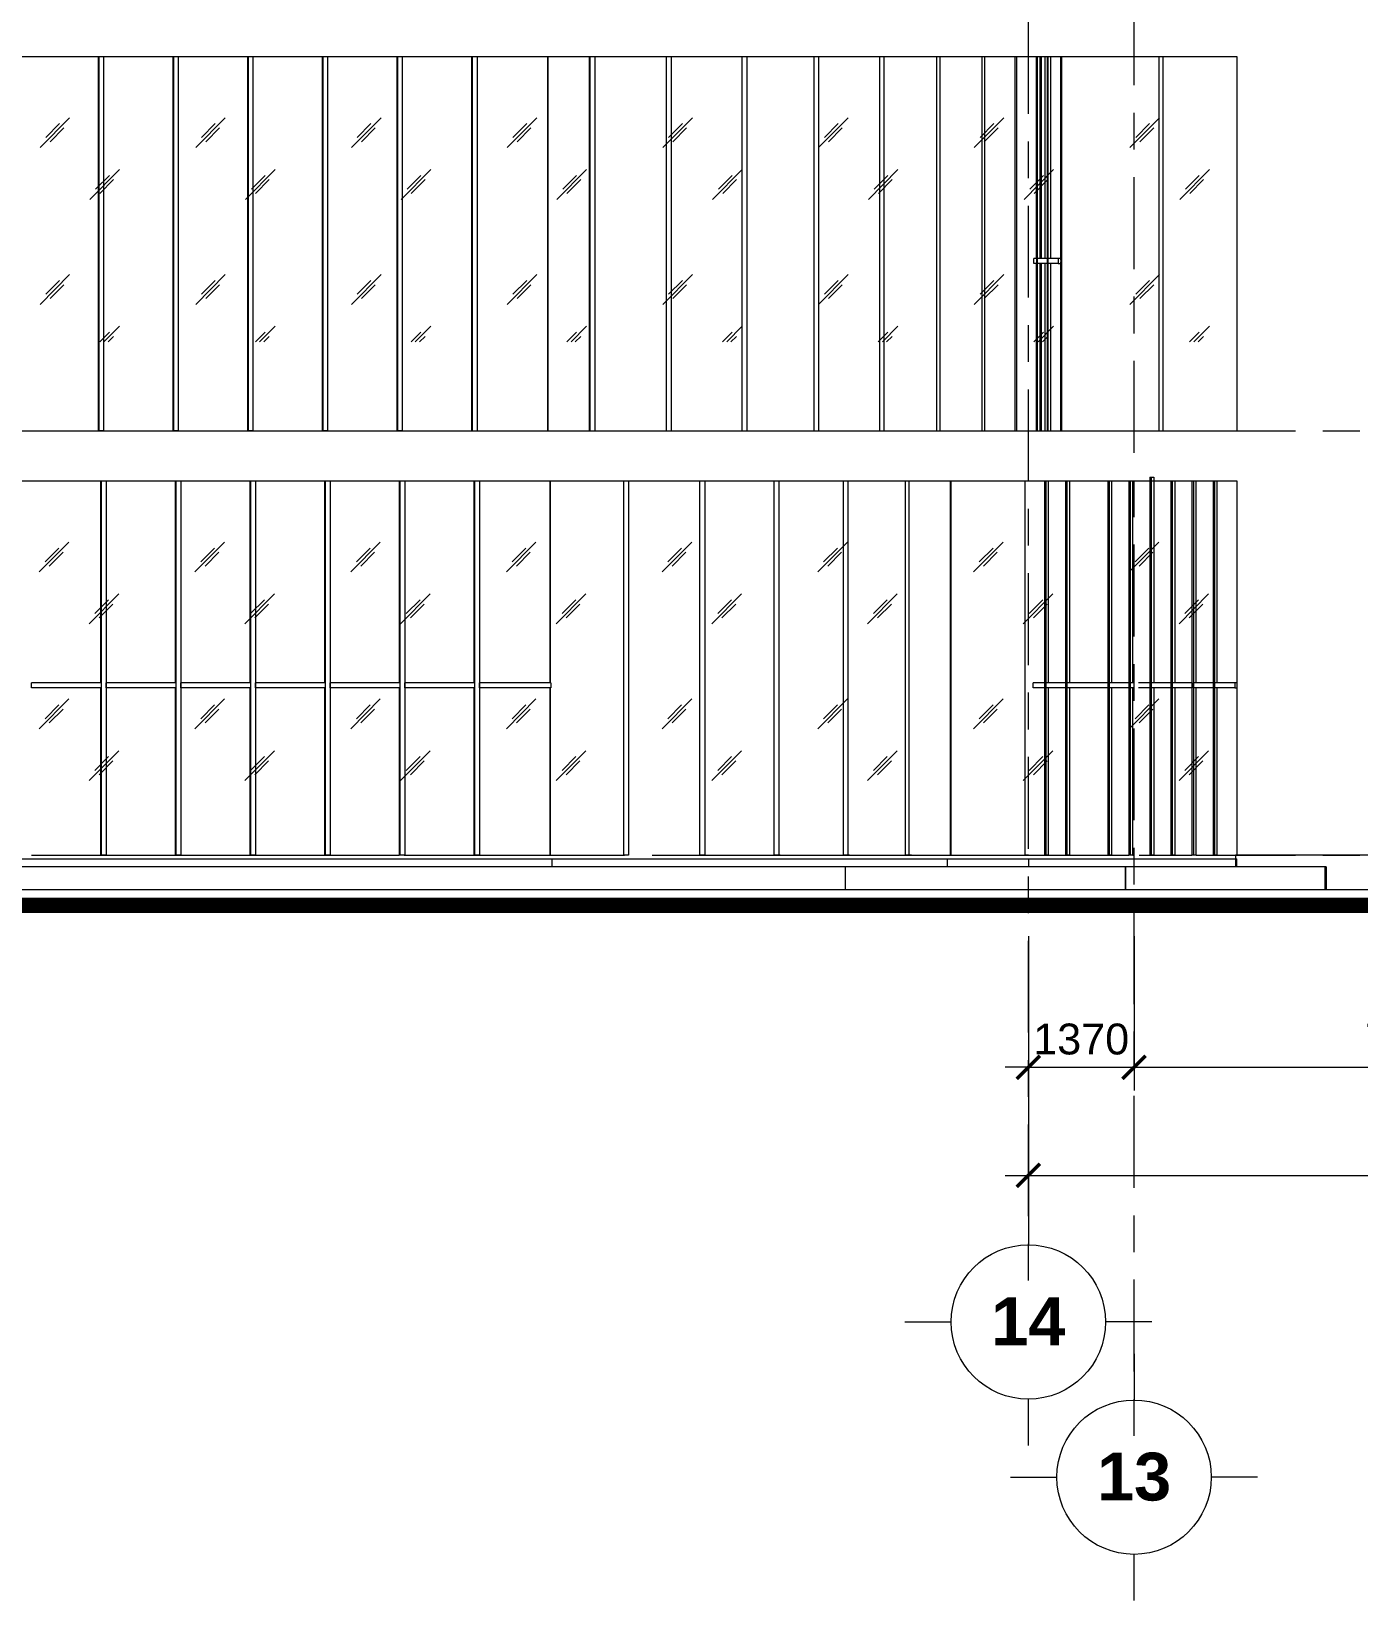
# Model space of a CAD drawing. Header units: millimetres. Extents: x -99196 to 15601, y -9661 to 93550.
# Drawn here: x -53920 to -36721, y -9661 to 10675 of the extents above; entities that cross this region are included whole.
import ezdxf

# ---------------------------------------------------------------- set-up
doc = ezdxf.new("R2010")
doc.units = ezdxf.units.MM
doc.linetypes.add('Centre', pattern=[31.75, 6.35, -4.7625, 15.875, -4.7625])
for name, color, linetype, lineweight in [('A-GLAZ-CWMG', 55, 'Continuous', 5), ('DIM', 1, 'Continuous', 5), ('KH', 6, 'Continuous', 5), ('KINH', 152, 'Continuous', 5), ('NET CAT', 3, 'Continuous', 5), ('NET-THAY', 2, 'Continuous', 9), ('TRUC', 225, 'Continuous', 5)]:
    doc.layers.add(name, color=color, linetype=linetype, lineweight=lineweight)
doc.styles.add('Arial_B', font='arialbd_0.ttf', dxfattribs={"height": 619.047619})
doc.styles.add('TA1', font='arial_0.ttf')
doc.dimstyles.new('D_200_KTx2', dxfattribs={"dimtxt": 400, "dimasz": 300, "dimexe": 300, "dimexo": 300, "dimgap": 160, "dimtad": 1, "dimdec": 0, "dimzin": 9, "dimtxsty": 'TA1', "dimblk": 'ARCHTICK', "dimcen": 1, "dimdle": 300, "dimclrd": 256, "dimclre": 256, "dimclrt": 7, "dimadec": 0, "dimazin": 0, "dimtfac": 1, "dimtdec": 0, "dimtix": 1, "dimtmove": 1, "dimatfit": 3, "dimldrblk": 'ARCHTICK', "dimfxl": 0, "dimtolj": 1, "dimtzin": 0, "dimlwd": -1, "dimlwe": -1, "dimarcsym": 0})

# ---------------------------------------------------------------- blocks, each defined once
blk = doc.blocks.new('System Panel - Glazed-1982597-MẶT ĐỨNG 14-1')
at = {"layer": 'KINH'}
blk.add_line((-38555, 0), (-38315, 0), dxfattribs=at)
blk = doc.blocks.new('System Panel - Glazed-1982567-MẶT ĐỨNG 14-1')
at = {"layer": 'KINH'}
for p, q in [((-47197, 0), (-47197, 2167)), ((-48114, 0), (-47197, 0))]:
    blk.add_line(p, q, dxfattribs=at)
blk = doc.blocks.new('System Panel - Glazed-1982532-MẶT ĐỨNG 14-1')
at = {"layer": 'KINH'}
blk.add_line((-38828, 0), (-38608, 0), dxfattribs=at)
blk = doc.blocks.new('System Panel - Glazed-V1-MẶT ĐỨNG 14-1')
at = {"layer": 'KINH'}
for p, q in [((-39647, 0), (-39631, 0)), ((-39538, 0), (-39427, 0))]:
    blk.add_line(p, q, dxfattribs=at)
blk = doc.blocks.new('System Panel - Glazed-1982608-MẶT ĐỨNG 14-1')
at = {"layer": 'KINH'}
for p, q in [((-40466, 0), (-40240, 0)), ((-40240, 0), (-39973, 0))]:
    blk.add_line(p, q, dxfattribs=at)
blk = doc.blocks.new('System Panel - Glazed-V2-MẶT ĐỨNG 14-1')
at = {"layer": 'KINH'}
blk.add_line((-49082, 0), (-48188, 0), dxfattribs=at)
blk = doc.blocks.new('System Panel - Glazed-1982687-MẶT ĐỨNG 14-1')
at = {"layer": 'KINH'}
blk.add_line((-47197, 2233), (-47197, 4850), dxfattribs=at)
blk = doc.blocks.new('System Panel - Glazed-V6-MẶT ĐỨNG 14-1')
at = {"layer": 'KINH'}
for p, q in [((-40579, 5500), (-40579, 7693)), ((-40579, 7693), (-40573, 7693))]:
    blk.add_line(p, q, dxfattribs=at)
blk = doc.blocks.new('System Panel - Glazed-V7-MẶT ĐỨNG 14-1')
at = {"layer": 'KINH'}
for p, q in [((-40579, 7707), (-40579, 10350)), ((-40573, 7707), (-40579, 7707))]:
    blk.add_line(p, q, dxfattribs=at)
blk = doc.blocks.new('System Panel - Glazed-1952800-MẶT ĐỨNG 14-1')
at = {"layer": 'KINH'}
blk.add_line((-40573, 10350), (-40573, 5500), dxfattribs=at)
blk = doc.blocks.new('System Panel - Glazed-V10-MẶT ĐỨNG 14-1')
at = {"layer": 'KINH'}
for p, q in [((-42006, 4850), (-42006, 0)), ((-42006, 0), (-41048, 0))]:
    blk.add_line(p, q, dxfattribs=at)
blk = doc.blocks.new('System Panel - Glazed-V11-MẶT ĐỨNG 14-1')
at = {"layer": 'KINH'}
blk.add_line((-47227, 5500), (-47227, 10350), dxfattribs=at)
blk = doc.blocks.new('System Panel - Glazed-1982826-MẶT ĐỨNG 14-1')
at = {"layer": 'KINH'}
blk.add_line((-49113, 5500), (-48595, 5500), dxfattribs=at)
blk = doc.blocks.new('System Panel - Glazed-V12-MẶT ĐỨNG 14-1')
at = {"layer": 'KINH'}
blk.add_line((-50080, 5500), (-49186, 5500), dxfattribs=at)
blk = doc.blocks.new('System Panel - Glazed-1982870-MẶT ĐỨNG 14-1')
at = {"layer": 'KINH'}
for p, q in [((-40897, 7733), (-40897, 10350)), ((-40897, 5500), (-40897, 7667))]:
    blk.add_line(p, q, dxfattribs=at)
blk = doc.blocks.new('System Panel - Glazed-1982871-MẶT ĐỨNG 14-1')
at = {"layer": 'KINH'}
blk.add_line((-47228, 10350), (-47228, 5500), dxfattribs=at)
blk = doc.blocks.new('System Panel - Glazed-1982993-MẶT ĐỨNG 14-1')
at = {"layer": 'KINH'}
for p, q in [((-47197, 4850), (-47197, 2233)), ((-47197, 2167), (-47197, 0)), ((-47197, 0), (-46355, 0))]:
    blk.add_line(p, q, dxfattribs=at)
blk = doc.blocks.new('System Panel - Glazed-V19-MẶT ĐỨNG 14-1')
at = {"layer": 'KINH'}
blk.add_line((-45702, 0), (-45261, 0), dxfattribs=at)
blk = doc.blocks.new('System Panel - Glazed-V20-MẶT ĐỨNG 14-1')
at = {"layer": 'KINH'}
blk.add_line((-45188, 0), (-44298, 0), dxfattribs=at)
blk = doc.blocks.new('System Panel - Glazed-V21-MẶT ĐỨNG 14-1')
at = {"layer": 'KINH'}
blk.add_line((-44219, 0), (-43400, 0), dxfattribs=at)
blk = doc.blocks.new('System Panel - Glazed-V22-MẶT ĐỨNG 14-1')
at = {"layer": 'KINH'}
blk.add_line((-43317, 0), (-42598, 0), dxfattribs=at)
blk = doc.blocks.new('System Panel - Glazed-1982994-MẶT ĐỨNG 14-1')
at = {"layer": 'KINH'}
for p, q in [((-42010, 0), (-42010, 4850)), ((-42516, 0), (-42010, 0)), ((-42006, 0), (-42010, 0))]:
    blk.add_line(p, q, dxfattribs=at)
blk = doc.blocks.new('Rectangular Mullion - Rectangular Mullion-V31-MẶT ĐỨNG 14-1')
at = {"layer": 'A-GLAZ-CWMG'}
for p, q in [((-38590, 2167), (-38590, 2233)), ((-38326, 2233), (-38590, 2233)), ((-38326, 2167), (-38590, 2167)), ((-38301, 2233), (-38326, 2233)), ((-38326, 2233), (-38326, 2167)), ((-38326, 2167), (-38301, 2167))]:
    blk.add_line(p, q, dxfattribs=at)
blk = doc.blocks.new('Rectangular Mullion - Rectangular Mullion-V32-MẶT ĐỨNG 14-1')
at = {"layer": 'A-GLAZ-CWMG'}
for p, q in [((-38863, 2167), (-38863, 2233)), ((-38608, 2233), (-38863, 2233)), ((-38608, 2167), (-38863, 2167)), ((-38608, 2233), (-38608, 2167))]:
    blk.add_line(p, q, dxfattribs=at)
blk = doc.blocks.new('Rectangular Mullion - Rectangular Mullion-V33-MẶT ĐỨNG 14-1')
at = {"layer": 'A-GLAZ-CWMG'}
for p, q in [((-39682, 2167), (-39682, 2233)), ((-39631, 2233), (-39682, 2233)), ((-39631, 2167), (-39682, 2167)), ((-39427, 2233), (-39575, 2233)), ((-39427, 2167), (-39575, 2167)), ((-39427, 2233), (-39427, 2167))]:
    blk.add_line(p, q, dxfattribs=at)
blk = doc.blocks.new('Rectangular Mullion - Rectangular Mullion-1982604-MẶT ĐỨNG 14-1')
at = {"layer": 'A-GLAZ-CWMG'}
for p, q in [((-39973, 2233), (-40274, 2233)), ((-39973, 2167), (-40274, 2167)), ((-39973, 2233), (-39973, 2167))]:
    blk.add_line(p, q, dxfattribs=at)
blk = doc.blocks.new('Rectangular Mullion - Rectangular Mullion-1982605-MẶT ĐỨNG 14-1')
at = {"layer": 'A-GLAZ-CWMG'}
for p, q in [((-40501, 2167), (-40501, 2233)), ((-40274, 2233), (-40501, 2233)), ((-40274, 2167), (-40501, 2167))]:
    blk.add_line(p, q, dxfattribs=at)
blk = doc.blocks.new('Rectangular Mullion - Rectangular Mullion-1982606-MẶT ĐỨNG 14-1')
at = {"layer": 'A-GLAZ-CWMG'}
for p, q in [((-40937, 2167), (-40937, 2233)), ((-40792, 2233), (-40937, 2233)), ((-40792, 2167), (-40937, 2167)), ((-40792, 2233), (-40792, 2167))]:
    blk.add_line(p, q, dxfattribs=at)
blk = doc.blocks.new('Rectangular Mullion - Rectangular Mullion-V34-MẶT ĐỨNG 14-1')
at = {"layer": 'A-GLAZ-CWMG'}
for p, q in [((-38608, 2200), (-38608, 0)), ((-38590, 2200), (-38590, 0)), ((-38558, 2167), (-38558, 0)), ((-38590, 0), (-38608, 0)), ((-38558, 0), (-38590, 0))]:
    blk.add_line(p, q, dxfattribs=at)
blk = doc.blocks.new('Rectangular Mullion - Rectangular Mullion-V35-MẶT ĐỨNG 14-1')
at = {"layer": 'A-GLAZ-CWMG'}
for p, q in [((-38608, 4850), (-38608, 2200)), ((-38590, 4850), (-38590, 2200)), ((-38558, 4850), (-38558, 2233))]:
    blk.add_line(p, q, dxfattribs=at)
blk = doc.blocks.new('Rectangular Mullion - Rectangular Mullion-V36-MẶT ĐỨNG 14-1')
at = {"layer": 'A-GLAZ-CWMG'}
for p, q in [((-39427, 4900), (-39409, 4900)), ((-39427, 4900), (-39427, 2200)), ((-39409, 4900), (-39377, 4900)), ((-39409, 4900), (-39409, 2200)), ((-39377, 4900), (-39377, 2233))]:
    blk.add_line(p, q, dxfattribs=at)
blk = doc.blocks.new('Rectangular Mullion - Rectangular Mullion-V37-MẶT ĐỨNG 14-1')
at = {"layer": 'A-GLAZ-CWMG'}
for p, q in [((-48114, 2167), (-48114, 2233)), ((-47188, 2233), (-48114, 2233)), ((-47188, 2167), (-48114, 2167)), ((-47188, 2233), (-47188, 2167))]:
    blk.add_line(p, q, dxfattribs=at)
blk = doc.blocks.new('Rectangular Mullion - Rectangular Mullion-V38-MẶT ĐỨNG 14-1')
at = {"layer": 'A-GLAZ-CWMG'}
for p, q in [((-49082, 2167), (-49082, 2233)), ((-48179, 2233), (-49082, 2233)), ((-48179, 2167), (-49082, 2167)), ((-48179, 2233), (-48179, 2167))]:
    blk.add_line(p, q, dxfattribs=at)
blk = doc.blocks.new('Rectangular Mullion - Rectangular Mullion-V39-MẶT ĐỨNG 14-1')
at = {"layer": 'A-GLAZ-CWMG'}
for p, q in [((-48187, 2167), (-48187, 0)), ((-48179, 2200), (-48179, 0)), ((-48114, 2200), (-48114, 0)), ((-48179, 0), (-48187, 0)), ((-48114, 0), (-48179, 0))]:
    blk.add_line(p, q, dxfattribs=at)
blk = doc.blocks.new('Rectangular Mullion - Rectangular Mullion-V40-MẶT ĐỨNG 14-1')
at = {"layer": 'A-GLAZ-CWMG'}
for p, q in [((-48187, 4850), (-48187, 2233)), ((-48179, 4850), (-48179, 2200)), ((-48114, 4850), (-48114, 2200))]:
    blk.add_line(p, q, dxfattribs=at)
blk = doc.blocks.new('Rectangular Mullion - Rectangular Mullion-1978429-MẶT ĐỨNG 14-1')
at = {"layer": 'A-GLAZ-CWMG'}
for p in [(-41048, 4850), (-41001, 0)]:
    blk.add_line(p, (-41048, 0), dxfattribs=at)
blk = doc.blocks.new('Rectangular Mullion - Rectangular Mullion-V69-MẶT ĐỨNG 14-1')
at = {"layer": 'A-GLAZ-CWMG'}
for p, q in [((-46249, 4850), (-46249, 0)), ((-46182, 4850), (-46182, 0)), ((-46182, 0), (-46249, 0)), ((-46249, 0), (-46250, 0))]:
    blk.add_line(p, q, dxfattribs=at)
blk = doc.blocks.new('Rectangular Mullion - Rectangular Mullion-V70-MẶT ĐỨNG 14-1')
at = {"layer": 'A-GLAZ-CWMG'}
for p, q in [((-45261, 4850), (-45261, 0)), ((-45195, 4850), (-45195, 0)), ((-45195, 0), (-45261, 0)), ((-45188, 0), (-45195, 0))]:
    blk.add_line(p, q, dxfattribs=at)
blk = doc.blocks.new('Rectangular Mullion - Rectangular Mullion-V71-MẶT ĐỨNG 14-1')
at = {"layer": 'A-GLAZ-CWMG'}
for p, q in [((-44298, 4850), (-44298, 0)), ((-44236, 4850), (-44236, 0)), ((-44236, 0), (-44298, 0)), ((-44219, 0), (-44236, 0))]:
    blk.add_line(p, q, dxfattribs=at)
blk = doc.blocks.new('Rectangular Mullion - Rectangular Mullion-V72-MẶT ĐỨNG 14-1')
at = {"layer": 'A-GLAZ-CWMG'}
for p, q in [((-43400, 4850), (-43400, 0)), ((-43342, 4850), (-43342, 0)), ((-43342, 0), (-43400, 0)), ((-43317, 0), (-43342, 0))]:
    blk.add_line(p, q, dxfattribs=at)
blk = doc.blocks.new('Rectangular Mullion - Rectangular Mullion-V73-MẶT ĐỨNG 14-1')
at = {"layer": 'A-GLAZ-CWMG'}
for p, q in [((-42598, 4850), (-42598, 0)), ((-42549, 4850), (-42549, 0)), ((-42549, 0), (-42598, 0)), ((-42515, 0), (-42549, 0))]:
    blk.add_line(p, q, dxfattribs=at)
blk = doc.blocks.new('Rectangular Mullion - Rectangular Mullion-V78-MẶT ĐỨNG 14-1')
at = {"layer": 'A-GLAZ-CWMG'}
for p, q in [((-40747, 7667), (-40747, 7733)), ((-40614, 7733), (-40747, 7733)), ((-40581, 7733), (-40614, 7733)), ((-40614, 7733), (-40614, 7667)), ((-40581, 7707), (-40581, 7733)), ((-40614, 7667), (-40747, 7667)), ((-40614, 7667), (-40581, 7667)), ((-40581, 7667), (-40581, 7693)), ((-40573, 7707), (-40579, 7707)), ((-40579, 7693), (-40573, 7693))]:
    blk.add_line(p, q, dxfattribs=at)
blk = doc.blocks.new('Rectangular Mullion - Rectangular Mullion-V79-MẶT ĐỨNG 14-1')
at = {"layer": 'A-GLAZ-CWMG'}
for p, q in [((-40886, 7667), (-40886, 7733)), ((-40756, 7733), (-40886, 7733)), ((-40756, 7733), (-40756, 7667)), ((-40756, 7667), (-40886, 7667))]:
    blk.add_line(p, q, dxfattribs=at)
blk = doc.blocks.new('Rectangular Mullion - Rectangular Mullion-V80-MẶT ĐỨNG 14-1')
at = {"layer": 'A-GLAZ-CWMG'}
for p, q in [((-40930, 7667), (-40930, 7733)), ((-40895, 7733), (-40930, 7733)), ((-40895, 7733), (-40895, 7667)), ((-40895, 7667), (-40930, 7667))]:
    blk.add_line(p, q, dxfattribs=at)
blk = doc.blocks.new('Rectangular Mullion - Rectangular Mullion-V81-MẶT ĐỨNG 14-1')
at = {"layer": 'A-GLAZ-CWMG'}
for p, q in [((-40756, 7700), (-40756, 5500)), ((-40747, 7700), (-40747, 5500)), ((-40714, 7667), (-40714, 5500))]:
    blk.add_line(p, q, dxfattribs=at)
blk = doc.blocks.new('Rectangular Mullion - Rectangular Mullion-V82-MẶT ĐỨNG 14-1')
at = {"layer": 'A-GLAZ-CWMG'}
for p, q in [((-40895, 7700), (-40895, 5500)), ((-40886, 7700), (-40886, 5500)), ((-40853, 7667), (-40853, 5500)), ((-40840, 7667), (-40840, 5500)), ((-40836, 7667), (-40836, 5500)), ((-40787, 7667), (-40787, 5500))]:
    blk.add_line(p, q, dxfattribs=at)
blk = doc.blocks.new('Rectangular Mullion - Rectangular Mullion-V83-MẶT ĐỨNG 14-1')
at = {"layer": 'A-GLAZ-CWMG'}
for p, q in [((-40756, 10350), (-40756, 7700)), ((-40747, 10350), (-40747, 7700)), ((-40714, 10350), (-40714, 7733))]:
    blk.add_line(p, q, dxfattribs=at)
blk = doc.blocks.new('Rectangular Mullion - Rectangular Mullion-V84-MẶT ĐỨNG 14-1')
at = {"layer": 'A-GLAZ-CWMG'}
for p, q in [((-40895, 10350), (-40895, 7700)), ((-40886, 10350), (-40886, 7700)), ((-40853, 10350), (-40853, 7733)), ((-40840, 10350), (-40840, 7733)), ((-40836, 10350), (-40836, 7733)), ((-40787, 10350), (-40787, 7733))]:
    blk.add_line(p, q, dxfattribs=at)
blk = doc.blocks.new('Rectangular Mullion - Rectangular Mullion-V85-MẶT ĐỨNG 14-1')
at = {"layer": 'A-GLAZ-CWMG'}
for p, q in [((-39309, 10350), (-39309, 5500)), ((-39259, 10350), (-39259, 5500))]:
    blk.add_line(p, q, dxfattribs=at)
blk = doc.blocks.new('Rectangular Mullion - Rectangular Mullion-V91-MẶT ĐỨNG 14-1')
at = {"layer": 'A-GLAZ-CWMG'}
for p, q in [((-48218, 10350), (-48218, 5500)), ((-48210, 10350), (-48210, 5500)), ((-48145, 10350), (-48145, 5500))]:
    blk.add_line(p, q, dxfattribs=at)
blk = doc.blocks.new('Rectangular Mullion - Rectangular Mullion-V92-MẶT ĐỨNG 14-1')
at = {"layer": 'A-GLAZ-CWMG'}
for p, q in [((-49185, 10350), (-49185, 5500)), ((-49177, 10350), (-49177, 5500)), ((-49113, 10350), (-49113, 5500)), ((-49177, 5500), (-49185, 5500)), ((-49113, 5500), (-49177, 5500))]:
    blk.add_line(p, q, dxfattribs=at)
blk = doc.blocks.new('Rectangular Mullion - Rectangular Mullion-1978487-MẶT ĐỨNG 14-1')
at = {"layer": 'A-GLAZ-CWMG'}
for p, q in [((-41177, 10350), (-41177, 5500)), ((-41155, 10350), (-41155, 5500))]:
    blk.add_line(p, q, dxfattribs=at)
blk = doc.blocks.new('Rectangular Mullion - Rectangular Mullion-V93-MẶT ĐỨNG 14-1')
at = {"layer": 'A-GLAZ-CWMG'}
for p, q in [((-41602, 10350), (-41602, 5500)), ((-41568, 10350), (-41568, 5500))]:
    blk.add_line(p, q, dxfattribs=at)
blk = doc.blocks.new('Rectangular Mullion - Rectangular Mullion-V94-MẶT ĐỨNG 14-1')
at = {"layer": 'A-GLAZ-CWMG'}
for p, q in [((-42193, 10350), (-42193, 5500)), ((-42148, 10350), (-42148, 5500))]:
    blk.add_line(p, q, dxfattribs=at)
blk = doc.blocks.new('Rectangular Mullion - Rectangular Mullion-V95-MẶT ĐỨNG 14-1')
at = {"layer": 'A-GLAZ-CWMG'}
for p, q in [((-42928, 10350), (-42928, 5500)), ((-42875, 10350), (-42875, 5500))]:
    blk.add_line(p, q, dxfattribs=at)
blk = doc.blocks.new('Rectangular Mullion - Rectangular Mullion-V96-MẶT ĐỨNG 14-1')
at = {"layer": 'A-GLAZ-CWMG'}
for p, q in [((-43779, 10350), (-43779, 5500)), ((-43719, 10350), (-43719, 5500))]:
    blk.add_line(p, q, dxfattribs=at)
blk = doc.blocks.new('Rectangular Mullion - Rectangular Mullion-V97-MẶT ĐỨNG 14-1')
at = {"layer": 'A-GLAZ-CWMG'}
for p, q in [((-44713, 10350), (-44713, 5500)), ((-44649, 10350), (-44649, 5500))]:
    blk.add_line(p, q, dxfattribs=at)
blk = doc.blocks.new('Rectangular Mullion - Rectangular Mullion-V98-MẶT ĐỨNG 14-1')
at = {"layer": 'A-GLAZ-CWMG'}
for p, q in [((-45694, 10350), (-45694, 5500)), ((-45628, 10350), (-45628, 5500))]:
    blk.add_line(p, q, dxfattribs=at)
blk = doc.blocks.new('Rectangular Mullion - Rectangular Mullion-V99-MẶT ĐỨNG 14-1')
at = {"layer": 'A-GLAZ-CWMG'}
for p, q in [((-46690, 10350), (-46690, 5500)), ((-46685, 10350), (-46685, 5500)), ((-46619, 10350), (-46619, 5500))]:
    blk.add_line(p, q, dxfattribs=at)
blk = doc.blocks.new('Grid - FamilyAL-KH TRUC-1020318-MẶT ĐỨNG 14-1')
at = {"layer": 'KH'}
for p, q in [((6349, -9633), (6349, -10233)), ((4749, -11233), (5349, -11233)), ((7949, -11233), (7349, -11233)), ((6349, -12833), (6349, -12233))]:
    blk.add_line(p, q, dxfattribs=at)
blk.add_circle((6349, -11233), 1000, dxfattribs=at)
blk = doc.blocks.new('_ARCHTICK')
at = {"color": 0, "linetype": 'ByBlock', "const_width": 0.15}
blk.add_lwpolyline([(-0.5, -0.5), (0.5, 0.5)], dxfattribs=at)
blk = doc.blocks.new('DIMBLOCK29-MẶT ĐỨNG 14-1')
at = {"layer": 'Defpoints', "color": 0, "transparency": 16777216}
for p in [(-41001, -750), (-39631, -750), (-39631, -2750)]:
    blk.add_point(p, dxfattribs=at)
at = {"layer": 'DIM', "transparency": 16777216}
for p, q in [((-41001, -1050), (-41001, -3050)), ((-39631, -1050), (-39631, -3050)), ((-41001, -2750), (-41301, -2750)), ((-41001, -2750), (-39631, -2750)), ((-39631, -2750), (-39331, -2750))]:
    blk.add_line(p, q, dxfattribs=at)
at = {"layer": 'DIM', "transparency": 16777216, "xscale": 300, "yscale": 300, "zscale": 300}
blk.add_blockref('_ARCHTICK', (-41001, -2750), dxfattribs=at)
at = {"layer": 'DIM', "transparency": 16777216, "xscale": 300, "yscale": 300, "zscale": 300, "rotation": 180}
blk.add_blockref('_ARCHTICK', (-39631, -2750), dxfattribs=at)
at = {"layer": 'DIM', "color": 7, "transparency": 16777216, "insert": (-40316, -2386), "char_height": 400, "attachment_point": 5, "style": 'TA1'}
blk.add_mtext('\\A1;1370', dxfattribs=at)
blk = doc.blocks.new('DIMBLOCK30-MẶT ĐỨNG 14-1')
at = {"layer": 'Defpoints', "color": 0, "transparency": 16777216}
for p in [(-39631, -750), (-32401, -750), (-32401, -2750)]:
    blk.add_point(p, dxfattribs=at)
at = {"layer": 'DIM', "transparency": 16777216}
for p, q in [((-39631, -1050), (-39631, -3050)), ((-32401, -1050), (-32401, -3050)), ((-39931, -2750), (-32101, -2750))]:
    blk.add_line(p, q, dxfattribs=at)
at = {"layer": 'DIM', "transparency": 16777216, "xscale": 300, "yscale": 300, "zscale": 300, "rotation": 180}
blk.add_blockref('_ARCHTICK', (-39631, -2750), dxfattribs=at)
at = {"layer": 'DIM', "transparency": 16777216, "xscale": 300, "yscale": 300, "zscale": 300}
blk.add_blockref('_ARCHTICK', (-32401, -2750), dxfattribs=at)
at = {"layer": 'DIM', "color": 7, "transparency": 16777216, "insert": (-36016, -2386), "char_height": 400, "attachment_point": 5, "style": 'TA1'}
blk.add_mtext('\\A1;7230', dxfattribs=at)
blk = doc.blocks.new('DIMBLOCK45-MẶT ĐỨNG 14-1')
at = {"layer": 'Defpoints', "color": 0, "transparency": 16777216}
for p in [(-41001, -750), (8499, -750), (8499, -4150)]:
    blk.add_point(p, dxfattribs=at)
at = {"layer": 'DIM', "transparency": 16777216}
for p, q in [((-41001, -1050), (-41001, -4450)), ((8499, -1050), (8499, -4450)), ((-41301, -4150), (8799, -4150))]:
    blk.add_line(p, q, dxfattribs=at)
at = {"layer": 'DIM', "transparency": 16777216, "xscale": 300, "yscale": 300, "zscale": 300, "rotation": 180}
blk.add_blockref('_ARCHTICK', (-41001, -4150), dxfattribs=at)
at = {"layer": 'DIM', "transparency": 16777216, "xscale": 300, "yscale": 300, "zscale": 300}
blk.add_blockref('_ARCHTICK', (8499, -4150), dxfattribs=at)
at = {"layer": 'DIM', "color": 7, "transparency": 16777216, "insert": (-16251, -3786), "char_height": 400, "attachment_point": 5, "style": 'TA1'}
blk.add_mtext('\\A1;49500', dxfattribs=at)

msp = doc.modelspace()

# ---------------------------------------------------------------- hatches: boundary and pattern name
at = {"layer": 'KINH'}
h = msp.add_hatch(dxfattribs=at)
h.set_pattern_fill('FP_11', color=256, angle=360, style=0, pattern_type=2)
h.set_pattern_definition([(45.204, (-73854.7, -2948.4), (0.002, 2032), [252.7, -2610.81]), (45.204, (-73909.5, -2893.3), (0.002, 2032), [252.7, -2610.81]), (45.204, (-73984.8, -3024.3), (0.002, 2032), [544.27, -2319.24]), (45.204, (-75226.7, -1587), (0.002, 2032), [252.695, -2610.81]), (45.204, (-75281.5, -1531.8), (0.002, 2032), [252.695, -2610.81]), (45.204, (-75356.8, -1662.9), (0.002, 2032), [544.27, -2319.235])])
h.paths.add_polyline_path([(-38290.9, 6650), (-38290.9, 10350), (-64459.7, 10350), (-64459.7, 6650)])
h = msp.add_hatch(dxfattribs=at)
h.set_pattern_fill('FP_11', color=256, angle=360, style=0, pattern_type=2)
h.set_pattern_definition([(45.204, (-73864.4, -8448.4), (0.002, 2032), [252.7, -2610.81]), (45.204, (-73919.2, -8393.3), (0.002, 2032), [252.7, -2610.81]), (45.204, (-73994.5, -8524.3), (0.002, 2032), [544.27, -2319.24]), (45.204, (-75236.3, -7087), (0.002, 2032), [252.695, -2610.81]), (45.204, (-75291.1, -7031.8), (0.002, 2032), [252.695, -2610.81]), (45.204, (-75366.4, -7162.9), (0.002, 2032), [544.27, -2319.235])])
h.paths.add_polyline_path([(-38300.5, 402.4), (-38300.5, 4850), (-64469.3, 4850), (-64469.3, 402.4)])

# ---------------------------------------------------------------- linework, layer by layer
at = {"layer": 'NET CAT', "const_width": 200}
msp.add_lwpolyline([(14639, -650), (-99096.4, -650)], dxfattribs=at)
at = {"layer": 'NET CAT'}
msp.add_lwpolyline([(14639, -450), (-99096.4, -450)], dxfattribs=at)
at = {"layer": 'NET-THAY'}
for p, q in [((-64469.3, 10350), (-38300.5, 10350)), ((-64469.3, 5500), (-38300.5, 5500)), ((-64469.6, 4850), (-38300.5, 4850)), ((-38315.1, 0), (-38315.1, -150)), ((8499.5, 0), (-38315.1, 0)), ((-73160.9, -50), (-41000.6, -50)), ((-37142.3, -150), (-61611, -150)), ((-47174.1, -50), (-47174.1, -150)), ((-43372.3, -450), (-43372.3, -150)), ((-42053.7, -50), (-42053.7, -150)), ((-41000.6, -50), (-41000.6, -150)), ((-40997.8, -50), (-38315.1, -50)), ((-39740.2, -450), (-39740.2, -150)), ((-39740.2, -150), (-39740.2, -450)), ((-38304.5, -50), (-38301.3, -50)), ((-38304.5, -50), (-38304.5, -150)), ((-37156.1, -450), (-37156.1, -150)), ((-37156.1, -450), (-37156.1, -150)), ((-37142.3, -150), (-37142.3, -450))]:
    msp.add_line(p, q, dxfattribs=at)
for points in [[(-38300.5, 10350), (-38300.5, 5500)], [(-38300.5, 4850), (-38300.5, 0)]]:
    msp.add_lwpolyline(points, dxfattribs=at)
at = {"layer": 'TRUC', "linetype": 'Centre', "ltscale": 75}
for p, q in [((-41000.5, -5514.5), (-41000.5, 91838.4)), ((-39630.5, -7525.8), (-39630.5, 91838.4)), ((-99096.4, 5500), (15600.6, 5500)), ((-99096.4, 0), (15600.6, 0))]:
    msp.add_line(p, q, dxfattribs=at)

# ---------------------------------------------------------------- block references
at = {"layer": 'A-GLAZ-CWMG'}
for name, p in [('Rectangular Mullion - Rectangular Mullion-V92-MẶT ĐỨNG 14-1', (-3870.1, 0)), ('Rectangular Mullion - Rectangular Mullion-V92-MẶT ĐỨNG 14-1', (-2902.6, 0)), ('Rectangular Mullion - Rectangular Mullion-V92-MẶT ĐỨNG 14-1', (-1935, 0)), ('Rectangular Mullion - Rectangular Mullion-V92-MẶT ĐỨNG 14-1', (-967.5, 0)), ('Rectangular Mullion - Rectangular Mullion-V92-MẶT ĐỨNG 14-1', (0, 0)), ('Rectangular Mullion - Rectangular Mullion-V91-MẶT ĐỨNG 14-1', (0, 0)), ('Rectangular Mullion - Rectangular Mullion-V99-MẶT ĐỨNG 14-1', (0, 0)), ('Rectangular Mullion - Rectangular Mullion-V98-MẶT ĐỨNG 14-1', (0, 0)), ('Rectangular Mullion - Rectangular Mullion-V97-MẶT ĐỨNG 14-1', (0, 0)), ('Rectangular Mullion - Rectangular Mullion-V96-MẶT ĐỨNG 14-1', (0, 0)), ('Rectangular Mullion - Rectangular Mullion-V95-MẶT ĐỨNG 14-1', (0, 0)), ('Rectangular Mullion - Rectangular Mullion-V94-MẶT ĐỨNG 14-1', (0, 0)), ('Rectangular Mullion - Rectangular Mullion-V93-MẶT ĐỨNG 14-1', (0, 0)), ('Rectangular Mullion - Rectangular Mullion-1978487-MẶT ĐỨNG 14-1', (0, 0)), ('Rectangular Mullion - Rectangular Mullion-V84-MẶT ĐỨNG 14-1', (0, 0)), ('Rectangular Mullion - Rectangular Mullion-V83-MẶT ĐỨNG 14-1', (0, 0)), ('Rectangular Mullion - Rectangular Mullion-V85-MẶT ĐỨNG 14-1', (0, 0)), ('Rectangular Mullion - Rectangular Mullion-V80-MẶT ĐỨNG 14-1', (0, 0)), ('Rectangular Mullion - Rectangular Mullion-V79-MẶT ĐỨNG 14-1', (0, 0)), ('Rectangular Mullion - Rectangular Mullion-V78-MẶT ĐỨNG 14-1', (0, 0)), ('Rectangular Mullion - Rectangular Mullion-V82-MẶT ĐỨNG 14-1', (0, 0)), ('Rectangular Mullion - Rectangular Mullion-V81-MẶT ĐỨNG 14-1', (0, 0)), ('Rectangular Mullion - Rectangular Mullion-V36-MẶT ĐỨNG 14-1', (0, 0)), ('Rectangular Mullion - Rectangular Mullion-V40-MẶT ĐỨNG 14-1', (-4837.6, 0)), ('Rectangular Mullion - Rectangular Mullion-V40-MẶT ĐỨNG 14-1', (-3870.1, 0)), ('Rectangular Mullion - Rectangular Mullion-V40-MẶT ĐỨNG 14-1', (-2902.6, 0)), ('Rectangular Mullion - Rectangular Mullion-V40-MẶT ĐỨNG 14-1', (-1935, 0)), ('Rectangular Mullion - Rectangular Mullion-V40-MẶT ĐỨNG 14-1', (-967.5, 0)), ('Rectangular Mullion - Rectangular Mullion-V40-MẶT ĐỨNG 14-1', (0, 0)), ('Rectangular Mullion - Rectangular Mullion-V69-MẶT ĐỨNG 14-1', (0, 0)), ('Rectangular Mullion - Rectangular Mullion-V70-MẶT ĐỨNG 14-1', (0, 0)), ('Rectangular Mullion - Rectangular Mullion-V71-MẶT ĐỨNG 14-1', (0, 0)), ('Rectangular Mullion - Rectangular Mullion-V72-MẶT ĐỨNG 14-1', (0, 0)), ('Rectangular Mullion - Rectangular Mullion-V73-MẶT ĐỨNG 14-1', (0, 0)), ('Rectangular Mullion - Rectangular Mullion-1978429-MẶT ĐỨNG 14-1', (0, 0)), ('Rectangular Mullion - Rectangular Mullion-V35-MẶT ĐỨNG 14-1', (-2184.2, 0)), ('Rectangular Mullion - Rectangular Mullion-V35-MẶT ĐỨNG 14-1', (-1911.1, 0)), ('Rectangular Mullion - Rectangular Mullion-V35-MẶT ĐỨNG 14-1', (-1365.1, 0)), ('Rectangular Mullion - Rectangular Mullion-V35-MẶT ĐỨNG 14-1', (-1092.1, 0)), ('Rectangular Mullion - Rectangular Mullion-V35-MẶT ĐỨNG 14-1', (-546, 0)), ('Rectangular Mullion - Rectangular Mullion-V35-MẶT ĐỨNG 14-1', (-273, 0)), ('Rectangular Mullion - Rectangular Mullion-V35-MẶT ĐỨNG 14-1', (0, 0)), ('Rectangular Mullion - Rectangular Mullion-V38-MẶT ĐỨNG 14-1', (-4837.6, 0)), ('Rectangular Mullion - Rectangular Mullion-V39-MẶT ĐỨNG 14-1', (-4837.6, 0)), ('Rectangular Mullion - Rectangular Mullion-V38-MẶT ĐỨNG 14-1', (-3870.1, 0)), ('Rectangular Mullion - Rectangular Mullion-V39-MẶT ĐỨNG 14-1', (-3870.1, 0)), ('Rectangular Mullion - Rectangular Mullion-V38-MẶT ĐỨNG 14-1', (-2902.6, 0)), ('Rectangular Mullion - Rectangular Mullion-V39-MẶT ĐỨNG 14-1', (-2902.6, 0)), ('Rectangular Mullion - Rectangular Mullion-V38-MẶT ĐỨNG 14-1', (-1935, 0)), ('Rectangular Mullion - Rectangular Mullion-V39-MẶT ĐỨNG 14-1', (-1935, 0)), ('Rectangular Mullion - Rectangular Mullion-V38-MẶT ĐỨNG 14-1', (-967.5, 0)), ('Rectangular Mullion - Rectangular Mullion-V39-MẶT ĐỨNG 14-1', (-967.5, 0)), ('Rectangular Mullion - Rectangular Mullion-V38-MẶT ĐỨNG 14-1', (0, 0)), ('Rectangular Mullion - Rectangular Mullion-V39-MẶT ĐỨNG 14-1', (0, 0)), ('Rectangular Mullion - Rectangular Mullion-V37-MẶT ĐỨNG 14-1', (0, 0)), ('Rectangular Mullion - Rectangular Mullion-1982606-MẶT ĐỨNG 14-1', (0, 0)), ('Rectangular Mullion - Rectangular Mullion-V34-MẶT ĐỨNG 14-1', (-2184.2, 0)), ('Rectangular Mullion - Rectangular Mullion-V32-MẶT ĐỨNG 14-1', (-1911.1, 0)), ('Rectangular Mullion - Rectangular Mullion-V34-MẶT ĐỨNG 14-1', (-1911.1, 0)), ('Rectangular Mullion - Rectangular Mullion-1982605-MẶT ĐỨNG 14-1', (0, 0)), ('Rectangular Mullion - Rectangular Mullion-1982604-MẶT ĐỨNG 14-1', (0, 0)), ('Rectangular Mullion - Rectangular Mullion-V34-MẶT ĐỨNG 14-1', (-1365.1, 0)), ('Rectangular Mullion - Rectangular Mullion-V32-MẶT ĐỨNG 14-1', (-1092.1, 0)), ('Rectangular Mullion - Rectangular Mullion-V34-MẶT ĐỨNG 14-1', (-1092.1, 0)), ('Rectangular Mullion - Rectangular Mullion-V33-MẶT ĐỨNG 14-1', (0, 0)), ('Rectangular Mullion - Rectangular Mullion-V34-MẶT ĐỨNG 14-1', (-819.1, 0)), ('Rectangular Mullion - Rectangular Mullion-V32-MẶT ĐỨNG 14-1', (-546, 0)), ('Rectangular Mullion - Rectangular Mullion-V34-MẶT ĐỨNG 14-1', (-546, 0)), ('Rectangular Mullion - Rectangular Mullion-V32-MẶT ĐỨNG 14-1', (-273, 0)), ('Rectangular Mullion - Rectangular Mullion-V34-MẶT ĐỨNG 14-1', (-273, 0)), ('Rectangular Mullion - Rectangular Mullion-V32-MẶT ĐỨNG 14-1', (0, 0)), ('Rectangular Mullion - Rectangular Mullion-V34-MẶT ĐỨNG 14-1', (0, 0)), ('Rectangular Mullion - Rectangular Mullion-V31-MẶT ĐỨNG 14-1', (0, 0))]:
    msp.add_blockref(name, p, dxfattribs=at)
at = {"layer": 'KH'}
for p in [(-47350, 5182.7), (-45980, 3171.4)]:
    msp.add_blockref('Grid - FamilyAL-KH TRUC-1020318-MẶT ĐỨNG 14-1', p, dxfattribs=at)
at = {"layer": 'KINH'}
for name, p in [('System Panel - Glazed-1982871-MẶT ĐỨNG 14-1', (0, 0)), ('System Panel - Glazed-V11-MẶT ĐỨNG 14-1', (0, 0)), ('System Panel - Glazed-1982870-MẶT ĐỨNG 14-1', (0, 0)), ('System Panel - Glazed-V7-MẶT ĐỨNG 14-1', (0, 0)), ('System Panel - Glazed-1952800-MẶT ĐỨNG 14-1', (0, 0)), ('System Panel - Glazed-V6-MẶT ĐỨNG 14-1', (0, 0)), ('System Panel - Glazed-V12-MẶT ĐỨNG 14-1', (-3870.1, 0)), ('System Panel - Glazed-V12-MẶT ĐỨNG 14-1', (-2902.6, 0)), ('System Panel - Glazed-V12-MẶT ĐỨNG 14-1', (-1935, 0)), ('System Panel - Glazed-V12-MẶT ĐỨNG 14-1', (-967.5, 0)), ('System Panel - Glazed-V12-MẶT ĐỨNG 14-1', (0, 0)), ('System Panel - Glazed-1982826-MẶT ĐỨNG 14-1', (0, 0)), ('System Panel - Glazed-1982993-MẶT ĐỨNG 14-1', (0, 0)), ('System Panel - Glazed-1982687-MẶT ĐỨNG 14-1', (0, 0)), ('System Panel - Glazed-1982994-MẶT ĐỨNG 14-1', (0, 0)), ('System Panel - Glazed-V10-MẶT ĐỨNG 14-1', (0, 0)), ('System Panel - Glazed-1982567-MẶT ĐỨNG 14-1', (0, 0)), ('System Panel - Glazed-V2-MẶT ĐỨNG 14-1', (-4837.6, 0)), ('System Panel - Glazed-V2-MẶT ĐỨNG 14-1', (-3870.1, 0)), ('System Panel - Glazed-V2-MẶT ĐỨNG 14-1', (-2902.6, 0)), ('System Panel - Glazed-V2-MẶT ĐỨNG 14-1', (-1935, 0)), ('System Panel - Glazed-V2-MẶT ĐỨNG 14-1', (-967.5, 0)), ('System Panel - Glazed-V2-MẶT ĐỨNG 14-1', (0, 0)), ('System Panel - Glazed-V20-MẶT ĐỨNG 14-1', (0, 0)), ('System Panel - Glazed-V21-MẶT ĐỨNG 14-1', (0, 0)), ('System Panel - Glazed-V22-MẶT ĐỨNG 14-1', (0, 0)), ('System Panel - Glazed-1982532-MẶT ĐỨNG 14-1', (-1911.1, 0)), ('System Panel - Glazed-1982608-MẶT ĐỨNG 14-1', (0, 0)), ('System Panel - Glazed-1982532-MẶT ĐỨNG 14-1', (-1092.1, 0)), ('System Panel - Glazed-V1-MẶT ĐỨNG 14-1', (0, 0)), ('System Panel - Glazed-1982532-MẶT ĐỨNG 14-1', (-546, 0)), ('System Panel - Glazed-1982532-MẶT ĐỨNG 14-1', (-273, 0)), ('System Panel - Glazed-1982532-MẶT ĐỨNG 14-1', (0, 0)), ('System Panel - Glazed-1982597-MẶT ĐỨNG 14-1', (0, 0)), ('System Panel - Glazed-V19-MẶT ĐỨNG 14-1', (0, 0))]:
    msp.add_blockref(name, p, dxfattribs=at)

# ---------------------------------------------------------------- texts
at = {"layer": 'KH', "char_height": 619.05, "width": 1116.488, "attachment_point": 2, "line_spacing_factor": 0.941778, "style": 'Arial_B'}
for s, insert in [('14', (-41000.8, -5732.5)), ('13', (-39630.8, -7743.8))]:
    msp.add_mtext(s, dxfattribs=dict(at, insert=insert))

# ---------------------------------------------------------------- dimensions: what is measured, and where the dimension line sits
at = {"layer": 'DIM'}
for base, p1, p2, picture, middle in [((-39630.5, -2750), (-41000.5, -750), (-39630.5, -750), 'DIMBLOCK29-MẶT ĐỨNG 14-1', (-40315.5, -2385.6)), ((8499.5, -4150), (-41000.5, -750), (8499.5, -750), 'DIMBLOCK45-MẶT ĐỨNG 14-1', (-16250.5, -3785.8)), ((-32400.5, -2750), (-39630.5, -750), (-32400.5, -750), 'DIMBLOCK30-MẶT ĐỨNG 14-1', (-36015.5, -2385.6))]:
    dim = msp.add_linear_dim(base=base, p1=p1, p2=p2, dimstyle='D_200_KTx2', dxfattribs=at)
    dim.commit()
    dim.dimension.update_dxf_attribs({"geometry": picture, "text_midpoint": middle})

doc.saveas('drawing.dxf')
